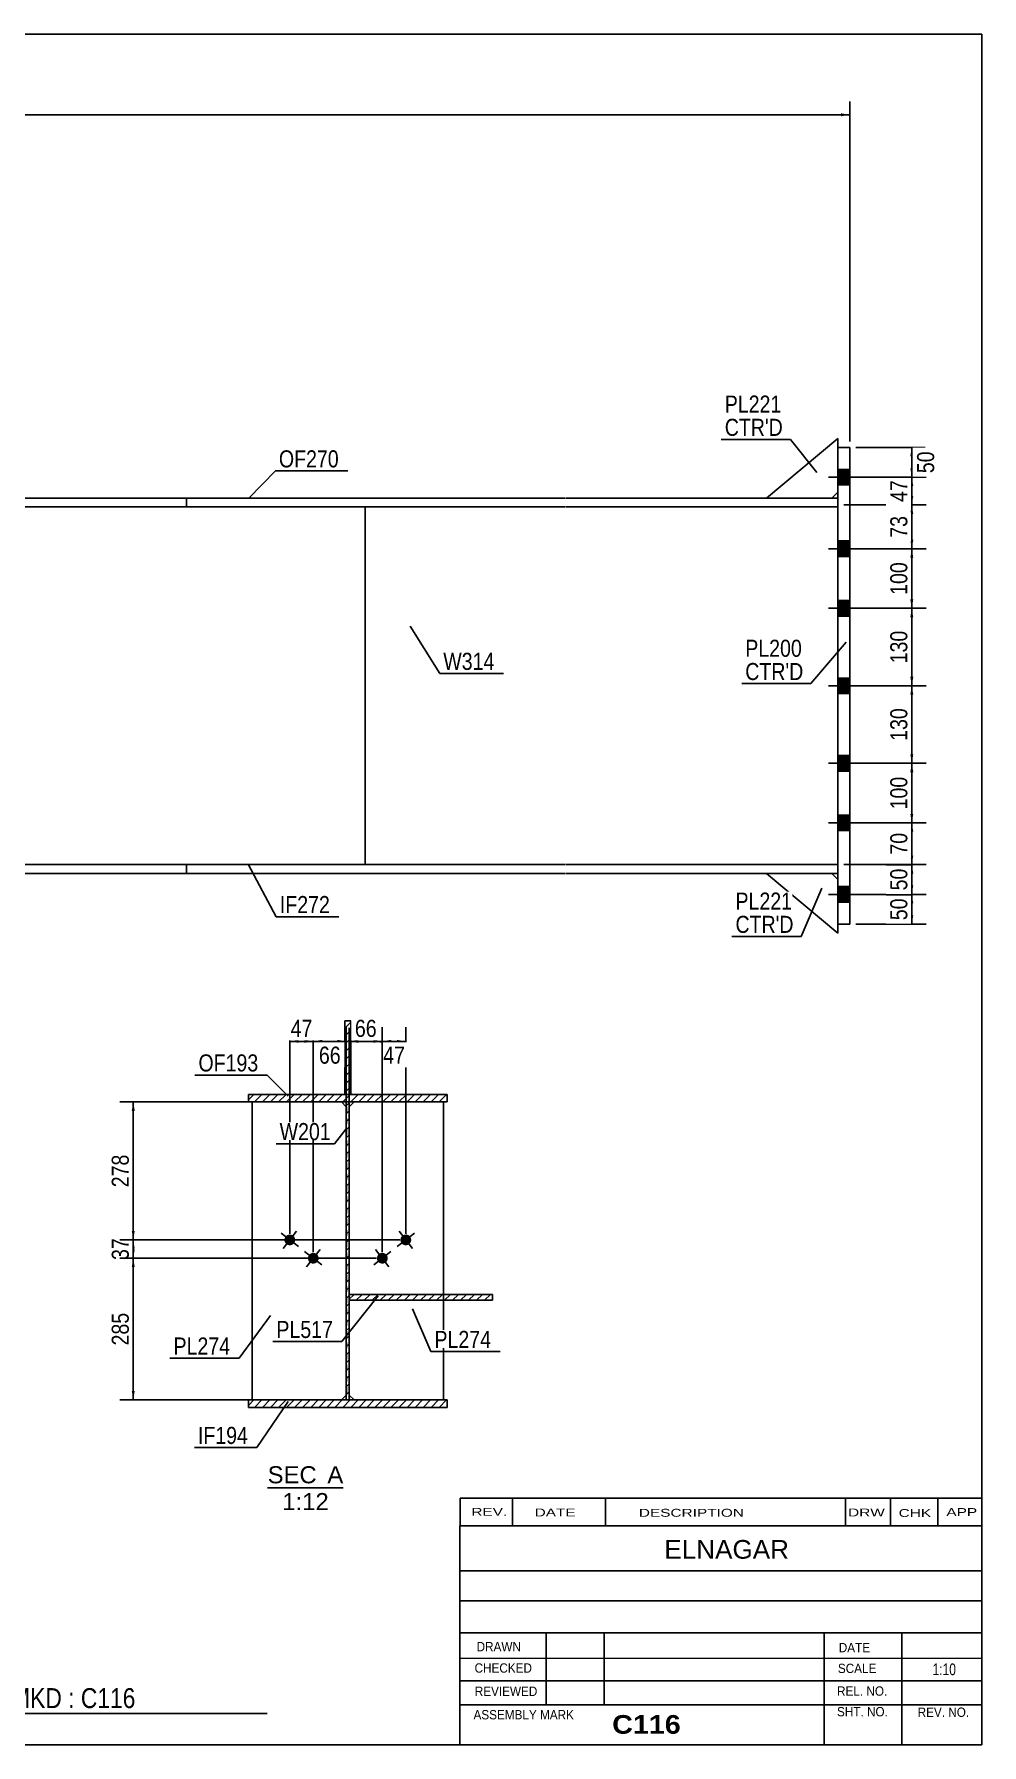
# Model space of a CAD drawing. Header units: millimetres. Extents: x -321 to 91, y -143 to 144.
# Drawn here: x -67.7 to 91.2, y -142.7 to 144.3 of the extents above; entities that cross this region are included whole.
import ezdxf

# ---------------------------------------------------------------- set-up
doc = ezdxf.new("R2010")
doc.units = ezdxf.units.MM
doc.linetypes.add('DXK_LINE_DOT1', pattern=[1.8814, 0.9407, -0.9407])
doc.styles.add('Arial', font='ARIAL.TTF', dxfattribs={"height": 0.2})
doc.styles.add('Arial Bold', font='ARIALBD.TTF', dxfattribs={"height": 0.2})
doc.styles.add('Arial Narrow', font='ARIALN.TTF', dxfattribs={"height": 0.2})

# ---------------------------------------------------------------- blocks, each defined once
blk = doc.blocks.new('Unknown-623360948-1210')
at = {"color": 5, "linetype": 'Continuous'}
for p, q in [((91.24, 144.32), (-318.76, 144.32)), ((-318.76, 144.32), (-318.76, -142.68)), ((91.24, -142.68), (91.24, 144.32)), ((-318.76, -142.68), (91.24, -142.68))]:
    blk.add_line(p, q, dxfattribs=at)
at = {"color": 174, "linetype": 'Continuous', "style": 'Arial'}
blk.add_text('Tekla structures', height=1.9102, rotation=90, dxfattribs=at).set_placement((-319.26, -142.18))
blk = doc.blocks.new('Unknown-623360948-12 - 2321')
at = {"color": 1, "linetype": 'Continuous'}
blk.add_line((-28.58, -99.56), (-15.89, -99.56), dxfattribs=at)
at = {"color": 0, "linetype": 'Continuous'}
for points in [[(-20.36, -98.81), (-20.36, -95.81), (-28.58, -95.81), (-28.58, -98.81)], [(-15.89, -98.81), (-15.89, -95.81), (-18.56, -95.81), (-18.56, -98.81)], [(-18.34, -103.31), (-18.34, -100.31), (-26.12, -100.31), (-26.12, -103.31)]]:
    blk.add_wipeout(points, dxfattribs=at)
at = {"color": 136, "linetype": 'Continuous', "style": 'Arial'}
for s, height, p in [('SEC', 2.865, (-28.58, -98.81)), ('A', 2.87, (-18.56, -98.81)), ('1:12', 2.865, (-26.12, -103.31))]:
    blk.add_text(s, height=height, dxfattribs=at).set_placement(p)
blk = doc.blocks.new('Part-623360948-1312 - 1231')
at = {"color": 2, "linetype": 'Continuous'}
for p, q in [((-42.2, 3.5), (-42.2, 5)), ((-42.2, 5), (21.4, 5)), ((21.4, 3.5), (-42.2, 3.5)), ((21.5, 5), (67.1, 5)), ((67.1, 3.5), (21.5, 3.5)), ((67.1, 5), (67.1, 3.5))]:
    blk.add_line(p, q, dxfattribs=at)
blk = doc.blocks.new('Part-623360948-1334 - 1231')
at = {"color": 2, "linetype": 'Continuous'}
for p, q in [((-296, 5), (-296, 3.5)), ((-247.4, 5), (-296, 5)), ((-247.4, 3.5), (-296, 3.5)), ((-75.9, 5), (-247.3, 5)), ((-75.9, 3.5), (-247.3, 3.5)), ((-42.2, 5), (-75.8, 5)), ((-42.2, 3.5), (-75.8, 3.5)), ((-42.2, 3.5), (-42.2, 5))]:
    blk.add_line(p, q, dxfattribs=at)
blk = doc.blocks.new('Part-623360948-1356 - 1231')
at = {"color": 2, "linetype": 'Continuous'}
blk.add_line((-12.2, 65), (-12.2, 5), dxfattribs=at)
at = {"color": 7, "linetype": 'DXK_LINE_DOT1'}
for p, q in [((-12.2, 65), (21.4, 65)), ((21.5, 65), (67.1, 65)), ((67.1, 65), (67.1, 5)), ((-12.2, 5), (21.4, 5)), ((21.5, 5), (67.1, 5))]:
    blk.add_line(p, q, dxfattribs=at)
blk = doc.blocks.new('Part-623360948-1378 - 1231')
at = {"color": 2, "linetype": 'Continuous'}
for p, q in [((-42.2, 66.5), (-42.2, 65)), ((21.4, 66.5), (-42.2, 66.5)), ((67.1, 66.5), (21.5, 66.5)), ((67.1, 65), (67.1, 66.5)), ((-42.2, 65), (21.4, 65)), ((21.5, 65), (67.1, 65))]:
    blk.add_line(p, q, dxfattribs=at)
blk = doc.blocks.new('Part-623360948-1400 - 1231')
at = {"color": 2, "linetype": 'Continuous'}
for p, q in [((-296, 66.5), (-296, 65)), ((-247.4, 66.5), (-296, 66.5)), ((-75.9, 66.5), (-247.3, 66.5)), ((-42.2, 66.5), (-75.8, 66.5)), ((-42.2, 65), (-42.2, 66.5)), ((-247.4, 65), (-296, 65)), ((-75.9, 65), (-247.3, 65)), ((-42.2, 65), (-75.8, 65))]:
    blk.add_line(p, q, dxfattribs=at)
blk = doc.blocks.new('Part-623360948-1553 - 1231')
at = {"color": 7, "linetype": 'DXK_LINE_DOT1'}
for p, q in [((-296, 65), (-296, 5)), ((-296, 65), (-247.4, 65)), ((-247.3, 65), (-213.7, 65)), ((-212.7, 65), (-169.7, 65)), ((-168.7, 65), (-75.9, 65)), ((-75.8, 65), (-12.2, 65)), ((-296, 5), (-247.4, 5)), ((-247.3, 5), (-213.7, 5)), ((-212.7, 5), (-169.7, 5)), ((-168.7, 5), (-75.9, 5)), ((-75.8, 5), (-12.2, 5))]:
    blk.add_line(p, q, dxfattribs=at)
at = {"color": 2, "linetype": 'Continuous'}
blk.add_line((-12.2, 65), (-12.2, 5), dxfattribs=at)
blk = doc.blocks.new('Part-623360948-1662 - 1231')
at = {"color": 2, "linetype": 'Continuous'}
for p, q in [((69.1, 75), (67.1, 75)), ((67.1, 75), (67.1, -5)), ((69.1, -5), (69.1, 75)), ((67.1, -5), (69.1, -5))]:
    blk.add_line(p, q, dxfattribs=at)
blk = doc.blocks.new('Bolt-623360948-1687 - 1231')
at = {"linetype": 'Continuous'}
for points in [[(69.1, 68.7), (69.1, 71.3), (67.1, 71.3), (67.1, 68.7)], [(69.1, 68.7), (69.1, 71.3), (67.1, 71.3), (67.1, 68.7)], [(69.1, 56.7), (69.1, 59.3), (67.1, 59.3), (67.1, 56.7)], [(69.1, 56.7), (69.1, 59.3), (67.1, 59.3), (67.1, 56.7)], [(69.1, 46.7), (69.1, 49.3), (67.1, 49.3), (67.1, 46.7)], [(69.1, 46.7), (69.1, 49.3), (67.1, 49.3), (67.1, 46.7)], [(69.1, 33.7), (69.1, 36.3), (67.1, 36.3), (67.1, 33.7)], [(69.1, 33.7), (69.1, 36.3), (67.1, 36.3), (67.1, 33.7)], [(69.1, 20.7), (69.1, 23.3), (67.1, 23.3), (67.1, 20.7)], [(69.1, 20.7), (69.1, 23.3), (67.1, 23.3), (67.1, 20.7)], [(69.1, 10.7), (69.1, 13.3), (67.1, 13.3), (67.1, 10.7)], [(69.1, 10.7), (69.1, 13.3), (67.1, 13.3), (67.1, 10.7)], [(69.1, -1.3), (69.1, 1.3), (67.1, 1.3), (67.1, -1.3)], [(69.1, -1.3), (69.1, 1.3), (67.1, 1.3), (67.1, -1.3)]]:
    blk.add_hatch(color=3, dxfattribs=at).paths.add_polyline_path(points)
at = {"color": 3, "linetype": 'Continuous'}
for p, q in [((65.51, 70), (76.1, 70)), ((65.51, 70), (76.1, 70)), ((67.1, 71.3), (69.1, 71.3)), ((67.1, 71.3), (69.1, 71.3)), ((67.1, 68.7), (69.1, 68.7)), ((67.1, 68.7), (69.1, 68.7)), ((65.51, 58), (76.1, 58)), ((65.51, 58), (76.1, 58)), ((67.1, 59.3), (69.1, 59.3)), ((67.1, 59.3), (69.1, 59.3)), ((67.1, 56.7), (69.1, 56.7)), ((67.1, 56.7), (69.1, 56.7)), ((67.1, 49.3), (69.1, 49.3)), ((67.1, 49.3), (69.1, 49.3)), ((65.51, 48), (76.1, 48)), ((65.51, 48), (76.1, 48)), ((67.1, 46.7), (69.1, 46.7)), ((67.1, 46.7), (69.1, 46.7)), ((65.51, 35), (76.1, 35)), ((65.51, 35), (76.1, 35)), ((67.1, 36.3), (69.1, 36.3)), ((67.1, 36.3), (69.1, 36.3)), ((67.1, 33.7), (69.1, 33.7)), ((67.1, 33.7), (69.1, 33.7)), ((67.1, 23.3), (69.1, 23.3)), ((67.1, 23.3), (69.1, 23.3)), ((65.51, 22), (76.1, 22)), ((65.51, 22), (76.1, 22)), ((67.1, 20.7), (69.1, 20.7)), ((67.1, 20.7), (69.1, 20.7)), ((65.51, 12), (76.1, 12)), ((65.51, 12), (76.1, 12)), ((67.1, 13.3), (69.1, 13.3)), ((67.1, 13.3), (69.1, 13.3)), ((67.1, 10.7), (69.1, 10.7)), ((67.1, 10.7), (69.1, 10.7)), ((65.51, 0), (76.1, 0)), ((65.51, 0), (76.1, 0)), ((67.1, 1.3), (69.1, 1.3)), ((67.1, 1.3), (69.1, 1.3)), ((67.1, -1.3), (69.1, -1.3)), ((67.1, -1.3), (69.1, -1.3))]:
    blk.add_line(p, q, dxfattribs=at)
blk = doc.blocks.new('Part-623360948-1718 - 1231')
at = {"color": 2, "linetype": 'Continuous'}
for p, q in [((67.1, 76.5), (55.1, 66.5)), ((67.1, 76.5), (67.1, 75)), ((66.1, 66.5), (67.1, 67.5))]:
    blk.add_line(p, q, dxfattribs=at)
at = {"color": 7, "linetype": 'DXK_LINE_DOT1'}
for p, q in [((67.1, 67.5), (67.1, 75)), ((55.1, 66.5), (66.1, 66.5))]:
    blk.add_line(p, q, dxfattribs=at)
blk = doc.blocks.new('Part-623360948-1723 - 1231')
at = {"color": 2, "linetype": 'Continuous'}
for p, q in [((67.1, -6.5), (55.1, 3.5)), ((66.1, 3.5), (67.1, 2.5)), ((67.1, -6.5), (67.1, -5))]:
    blk.add_line(p, q, dxfattribs=at)
at = {"color": 7, "linetype": 'DXK_LINE_DOT1'}
for p, q in [((55.1, 3.5), (66.1, 3.5)), ((67.1, 2.5), (67.1, -5))]:
    blk.add_line(p, q, dxfattribs=at)
blk = doc.blocks.new('Part-623360948-2427 - 2321')
at = {"linetype": 'Continuous'}
h = blk.add_hatch(dxfattribs=at)
h.set_pattern_fill('', scale=0.3, style=0, pattern_type=0)
h.set_pattern_definition([(45, (-14.8813, -84.824), (-0.67352, 0.67352), [])])
h.paths.add_polyline_path([(-15.38, -84.82), (-14.88, -84.82), (-14.88, -34.82), (-15.38, -34.82)])
at = {"color": 2, "linetype": 'Continuous'}
for p, q in [((-15.38, -84.82), (-15.38, -34.82)), ((-15.38, -34.82), (-14.88, -34.82)), ((-14.88, -34.82), (-14.88, -84.82)), ((-14.88, -84.82), (-15.38, -84.82))]:
    blk.add_line(p, q, dxfattribs=at)
blk = doc.blocks.new('Part-623360948-2363 - 2321')
at = {"linetype": 'Continuous'}
h = blk.add_hatch(dxfattribs=at)
h.set_pattern_fill('', scale=0.3, style=0, pattern_type=0)
h.set_pattern_definition([(45, (9.1721, -68.1098), (-0.67352, 0.67352), [])])
h.paths.add_polyline_path([(-14.88, -68.11), (9.17, -68.11), (9.17, -67.11), (-14.88, -67.11)])
at = {"color": 7, "linetype": 'DXK_LINE_DOT1'}
for p, q in [((-14.88, -68.11), (-14.88, -67.11)), ((-14.88, -67.11), (9.17, -67.11)), ((-14.88, -68.11), (9.17, -68.11)), ((9.17, -68.11), (9.17, -67.11))]:
    blk.add_line(p, q, dxfattribs=at)
at = {"color": 2, "linetype": 'Continuous'}
for p, q in [((-14.88, -67.11), (9.17, -67.11)), ((-14.88, -68.11), (-14.88, -67.11)), ((-14.88, -68.11), (9.17, -68.11)), ((9.17, -68.11), (9.17, -67.11))]:
    blk.add_line(p, q, dxfattribs=at)
blk = doc.blocks.new('Part-623360948-2335 - 2321')
at = {"linetype": 'Continuous'}
h = blk.add_hatch(dxfattribs=at)
h.set_pattern_fill('', scale=0.3, style=0, pattern_type=0)
h.set_pattern_definition([(45, (1.5354, -86.074), (-0.67352, 0.67352), [])])
h.paths.add_polyline_path([(-31.8, -86.07), (1.54, -86.07), (1.54, -84.82), (-31.8, -84.82)])
at = {"color": 2, "linetype": 'Continuous'}
for p, q in [((-31.8, -86.07), (-31.8, -84.82)), ((-31.8, -84.82), (1.54, -84.82)), ((1.54, -86.07), (-31.8, -86.07)), ((1.54, -84.82), (1.54, -86.07))]:
    blk.add_line(p, q, dxfattribs=at)
blk = doc.blocks.new('Part-623360948-2341 - 2321')
at = {"linetype": 'Continuous'}
h = blk.add_hatch(dxfattribs=at)
h.set_pattern_fill('', scale=0.3, style=0, pattern_type=0)
h.set_pattern_definition([(45, (1.5354, -34.824), (-0.67352, 0.67352), [])])
h.paths.add_polyline_path([(-31.8, -34.82), (1.54, -34.82), (1.54, -33.57), (-31.8, -33.57)])
at = {"color": 2, "linetype": 'Continuous'}
for p, q in [((-31.8, -34.82), (-31.8, -33.57)), ((-31.8, -33.57), (1.54, -33.57)), ((1.54, -33.57), (1.54, -34.82)), ((1.54, -34.82), (-31.8, -34.82))]:
    blk.add_line(p, q, dxfattribs=at)
blk = doc.blocks.new('Part-623360948-2416 - 2321')
at = {"color": 7, "linetype": 'DXK_LINE_DOT1'}
for p, q in [((-14.92, -35.66), (-14.88, -35.62)), ((-14.92, -83.99), (-14.92, -35.66)), ((-14.09, -34.82), (0.91, -34.82)), ((0.91, -67.11), (0.91, -68.11)), ((-14.88, -84.03), (-14.92, -83.99)), ((0.91, -84.82), (-14.09, -84.82))]:
    blk.add_line(p, q, dxfattribs=at)
at = {"color": 2, "linetype": 'Continuous'}
for p, q in [((-14.88, -35.62), (-14.09, -34.82)), ((0.91, -34.82), (0.91, -67.11)), ((0.91, -68.11), (0.91, -84.82)), ((-14.88, -84.03), (-14.09, -84.82))]:
    blk.add_line(p, q, dxfattribs=at)
blk = doc.blocks.new('Part-623360948-2432 - 2321')
at = {"color": 2, "linetype": 'Continuous'}
for p, q in [((-31.17, -34.82), (-31.17, -84.82)), ((-16.17, -34.82), (-15.38, -35.62)), ((-15.38, -84.03), (-16.17, -84.82))]:
    blk.add_line(p, q, dxfattribs=at)
at = {"color": 7, "linetype": 'DXK_LINE_DOT1'}
for p, q in [((-31.17, -34.82), (-16.17, -34.82)), ((-15.38, -35.62), (-15.34, -35.66)), ((-15.34, -35.66), (-15.34, -83.99)), ((-31.17, -84.82), (-16.17, -84.82)), ((-15.34, -83.99), (-15.38, -84.03))]:
    blk.add_line(p, q, dxfattribs=at)
blk = doc.blocks.new('Part-623360948-4976 - 2321')
at = {"linetype": 'Continuous'}
h = blk.add_hatch(dxfattribs=at)
h.set_pattern_fill('', scale=0.3, style=0, pattern_type=0)
h.set_pattern_definition([(45, (-14.6313, -33.5737), (-0.67352, 0.67352), [])])
h.paths.add_polyline_path([(-15.63, -33.57), (-14.63, -33.57), (-14.63, -21.24), (-15.63, -21.24)])
at = {"color": 7, "linetype": 'DXK_LINE_DOT1'}
for p, q in [((-15.63, -33.57), (-15.63, -21.24)), ((-15.63, -21.24), (-14.63, -21.24)), ((-14.63, -33.57), (-14.63, -21.24)), ((-15.63, -33.57), (-14.63, -33.57))]:
    blk.add_line(p, q, dxfattribs=at)
at = {"color": 2, "linetype": 'Continuous'}
for p, q in [((-15.63, -21.24), (-14.63, -21.24)), ((-15.63, -33.57), (-15.63, -21.24)), ((-14.63, -33.57), (-14.63, -21.24)), ((-15.63, -33.57), (-14.63, -33.57))]:
    blk.add_line(p, q, dxfattribs=at)
blk = doc.blocks.new('Bolt-623360948-4977 - 2321')
at = {"linetype": 'Continuous'}
for points in [[(-5.96, -57.25, -1), (-4.83, -58.69, -1)], [(-9.9, -60.32, -1), (-8.78, -61.77, -1)]]:
    blk.add_hatch(color=3, dxfattribs=at).paths.add_polyline_path(points)
at = {"color": 3, "linetype": 'Continuous'}
for p, q in [((-6.84, -59.1), (-3.95, -56.85)), ((-6.52, -56.52), (-4.27, -59.42)), ((-10.79, -62.17), (-7.9, -59.92)), ((-10.47, -59.6), (-8.22, -62.49))]:
    blk.add_line(p, q, dxfattribs=at)
blk = doc.blocks.new('Bolt-623360948-4978 - 2321')
at = {"linetype": 'Continuous'}
for points in [[(-25.43, -58.69, -1), (-24.3, -57.25, -1)], [(-21.48, -61.77, -1), (-20.36, -60.32, -1)]]:
    blk.add_hatch(color=3, dxfattribs=at).paths.add_polyline_path(points)
at = {"color": 3, "linetype": 'Continuous'}
for p, q in [((-23.42, -59.1), (-26.31, -56.85)), ((-25.99, -59.42), (-23.74, -56.52)), ((-19.47, -62.17), (-22.37, -59.92)), ((-22.05, -62.49), (-19.79, -59.6))]:
    blk.add_line(p, q, dxfattribs=at)
blk = doc.blocks.new('StraightDimension-623360948-1987 - 1231')
at = {"linetype": 'Continuous'}
for points in [[(79.25, 20.5), (79.5, 22), (79.75, 20.5)], [(79.75, 13.51), (79.5, 12.01), (79.25, 13.51)]]:
    blk.add_hatch(color=7, dxfattribs=at).paths.add_polyline_path(points)
at = {"color": 7, "linetype": 'Continuous'}
for p, q in [((68.1, 22), (81.9, 22)), ((79.5, 12.01), (79.5, 22)), ((68.1, 12.01), (81.9, 12.01))]:
    blk.add_line(p, q, dxfattribs=at)
at = {"color": 0}
blk.add_wipeout([(79.35, 20.35), (75.15, 20.35), (75.15, 13.66), (79.35, 13.66)], dxfattribs=at)
at = {"color": 3, "style": 'Arial Narrow'}
blk.add_text('100', height=2.863, rotation=90.0002, dxfattribs=at).set_placement((78.75, 14.26))
blk = doc.blocks.new('StraightDimension-623360948-1948 - 1231')
at = {"linetype": 'Continuous'}
for points in [[(79.25, -1.5), (79.5, 0), (79.75, -1.5)], [(79.75, -3.5), (79.5, -5), (79.25, -3.5)]]:
    blk.add_hatch(color=7, dxfattribs=at).paths.add_polyline_path(points)
at = {"color": 7, "linetype": 'Continuous'}
for p, q in [((68.1, 0), (81.9, 0)), ((79.5, -5), (79.5, 0)), ((70.1, -5), (81.9, -5))]:
    blk.add_line(p, q, dxfattribs=at)
at = {"color": 0}
blk.add_wipeout([(79.35, -0.07), (75.15, -0.07), (75.15, -4.93), (79.35, -4.93)], dxfattribs=at)
at = {"color": 3, "style": 'Arial Narrow'}
blk.add_text('50', height=2.863, rotation=90.0002, dxfattribs=at).set_placement((78.75, -4.33))
blk = doc.blocks.new('StraightDimension-623360948-1965 - 1231')
at = {"linetype": 'Continuous'}
for points in [[(79.25, 3.5), (79.5, 5), (79.75, 3.5)], [(79.75, 1.5), (79.5, 0), (79.25, 1.5)]]:
    blk.add_hatch(color=7, dxfattribs=at).paths.add_polyline_path(points)
at = {"color": 7, "linetype": 'Continuous'}
for p, q in [((68.1, 5), (81.9, 5)), ((79.5, 0), (79.5, 5)), ((68.1, 0), (81.9, 0))]:
    blk.add_line(p, q, dxfattribs=at)
at = {"color": 0}
blk.add_wipeout([(79.35, 4.93), (75.15, 4.93), (75.15, 0.07), (79.35, 0.07)], dxfattribs=at)
at = {"color": 3, "style": 'Arial Narrow'}
blk.add_text('50', height=2.863, rotation=90.0002, dxfattribs=at).set_placement((78.75, 0.67))
blk = doc.blocks.new('StraightDimension-623360948-1980 - 1231')
at = {"linetype": 'Continuous'}
for points in [[(79.25, 10.51), (79.5, 12.01), (79.75, 10.51)], [(79.75, 6.5), (79.5, 5), (79.25, 6.5)]]:
    blk.add_hatch(color=7, dxfattribs=at).paths.add_polyline_path(points)
at = {"color": 7, "linetype": 'Continuous'}
for p, q in [((68.1, 12.01), (81.9, 12.01)), ((79.5, 5), (79.5, 12.01)), ((68.1, 5), (81.9, 5))]:
    blk.add_line(p, q, dxfattribs=at)
at = {"color": 0}
blk.add_wipeout([(79.35, 10.93), (75.15, 10.93), (75.15, 6.07), (79.35, 6.07)], dxfattribs=at)
at = {"color": 3, "style": 'Arial Narrow'}
blk.add_text('70', height=2.863, rotation=90.0002, dxfattribs=at).set_placement((78.75, 6.67))
blk = doc.blocks.new('StraightDimension-623360948-1996 - 1231')
at = {"linetype": 'Continuous'}
for points in [[(79.25, 33.5), (79.5, 35), (79.75, 33.5)], [(79.75, 23.5), (79.5, 22), (79.25, 23.5)]]:
    blk.add_hatch(color=7, dxfattribs=at).paths.add_polyline_path(points)
at = {"color": 7, "linetype": 'Continuous'}
for p, q in [((68.1, 35), (81.9, 35)), ((79.5, 22), (79.5, 35)), ((68.1, 22), (81.9, 22))]:
    blk.add_line(p, q, dxfattribs=at)
at = {"color": 0}
blk.add_wipeout([(79.35, 31.84), (75.15, 31.84), (75.15, 25.16), (79.35, 25.16)], dxfattribs=at)
at = {"color": 3, "style": 'Arial Narrow'}
blk.add_text('130', height=2.863, rotation=90.0002, dxfattribs=at).set_placement((78.75, 25.76))
blk = doc.blocks.new('StraightDimension-623360948-2013 - 1231')
at = {"linetype": 'Continuous'}
for points in [[(79.25, 46.5), (79.5, 48), (79.75, 46.5)], [(79.75, 36.5), (79.5, 35), (79.25, 36.5)]]:
    blk.add_hatch(color=7, dxfattribs=at).paths.add_polyline_path(points)
at = {"color": 7, "linetype": 'Continuous'}
for p, q in [((68.1, 48), (81.9, 48)), ((79.5, 35), (79.5, 48)), ((68.1, 35), (81.9, 35))]:
    blk.add_line(p, q, dxfattribs=at)
at = {"color": 0}
blk.add_wipeout([(79.35, 44.84), (75.15, 44.84), (75.15, 38.16), (79.35, 38.16)], dxfattribs=at)
at = {"color": 3, "style": 'Arial Narrow'}
blk.add_text('130', height=2.863, rotation=90.0002, dxfattribs=at).set_placement((78.75, 38.76))
blk = doc.blocks.new('StraightDimension-623360948-2030 - 1231')
at = {"linetype": 'Continuous'}
for points in [[(79.25, 56.49), (79.5, 57.99), (79.75, 56.49)], [(79.75, 49.5), (79.5, 48), (79.25, 49.5)]]:
    blk.add_hatch(color=7, dxfattribs=at).paths.add_polyline_path(points)
at = {"color": 7, "linetype": 'Continuous'}
for p, q in [((68.1, 57.99), (81.9, 57.99)), ((79.5, 48), (79.5, 57.99)), ((68.1, 48), (81.9, 48))]:
    blk.add_line(p, q, dxfattribs=at)
at = {"color": 0}
blk.add_wipeout([(79.35, 56.34), (75.15, 56.34), (75.15, 49.65), (79.35, 49.65)], dxfattribs=at)
at = {"color": 3, "style": 'Arial Narrow'}
blk.add_text('100', height=2.863, rotation=90.0002, dxfattribs=at).set_placement((78.75, 50.25))
blk = doc.blocks.new('StraightDimension-623360948-2039 - 1231')
at = {"linetype": 'Continuous'}
for points in [[(79.25, 63.83), (79.5, 65.33), (79.75, 63.83)], [(79.75, 59.49), (79.5, 57.99), (79.25, 59.49)]]:
    blk.add_hatch(color=7, dxfattribs=at).paths.add_polyline_path(points)
at = {"color": 7, "linetype": 'Continuous'}
for p, q in [((68.1, 65.33), (81.9, 65.33)), ((79.5, 57.99), (79.5, 65.33)), ((68.1, 57.99), (81.9, 57.99))]:
    blk.add_line(p, q, dxfattribs=at)
at = {"color": 0}
blk.add_wipeout([(79.35, 64.09), (75.15, 64.09), (75.15, 59.23), (79.35, 59.23)], dxfattribs=at)
at = {"color": 3, "style": 'Arial Narrow'}
blk.add_text('73', height=2.863, rotation=90.0002, dxfattribs=at).set_placement((78.75, 59.83))
blk = doc.blocks.new('StraightDimension-623360948-2046 - 1231')
at = {"linetype": 'Continuous'}
for points in [[(79.25, 68.5), (79.5, 70), (79.75, 68.5)], [(79.75, 66.83), (79.5, 65.33), (79.25, 66.83)]]:
    blk.add_hatch(color=7, dxfattribs=at).paths.add_polyline_path(points)
at = {"color": 7, "linetype": 'Continuous'}
for p, q in [((68.1, 70), (81.9, 70)), ((79.5, 65.33), (79.5, 70)), ((68.1, 65.33), (81.9, 65.33))]:
    blk.add_line(p, q, dxfattribs=at)
at = {"color": 0}
blk.add_wipeout([(79.35, 70.09), (75.15, 70.09), (75.15, 65.24), (79.35, 65.24)], dxfattribs=at)
at = {"color": 3, "style": 'Arial Narrow'}
blk.add_text('47', height=2.863, rotation=90.0002, dxfattribs=at).set_placement((78.75, 65.84))
blk = doc.blocks.new('StraightDimension-623360948-2061 - 1231')
at = {"linetype": 'Continuous'}
for points in [[(79.25, 73.5), (79.5, 75), (79.75, 73.5)], [(79.75, 71.5), (79.5, 70), (79.25, 71.5)]]:
    blk.add_hatch(color=7, dxfattribs=at).paths.add_polyline_path(points)
at = {"color": 7, "linetype": 'Continuous'}
for p, q in [((70.1, 75), (81.75, 75)), ((79.5, 70), (79.5, 75)), ((68.1, 70), (81.75, 70))]:
    blk.add_line(p, q, dxfattribs=at)
at = {"color": 0}
blk.add_wipeout([(83.85, 74.93), (79.65, 74.93), (79.65, 70.07), (83.85, 70.07)], dxfattribs=at)
at = {"color": 3, "style": 'Arial Narrow'}
blk.add_text('50', height=2.863, rotation=90.0002, dxfattribs=at).set_placement((83.25, 70.67))
blk = doc.blocks.new('StraightDimension-623360948-2079 - 1231')
at = {"linetype": 'Continuous'}
for points in [[(-296.5, 130.55), (-298, 130.8), (-296.5, 131.05)], [(67.6, 131.05), (69.1, 130.8), (67.6, 130.55)]]:
    blk.add_hatch(color=7, dxfattribs=at).paths.add_polyline_path(points)
at = {"color": 7, "linetype": 'Continuous'}
for p, q in [((-298, 76), (-298, 133.05)), ((69.1, 76), (69.1, 133.05)), ((-298, 130.8), (69.1, 130.8))]:
    blk.add_line(p, q, dxfattribs=at)
at = {"color": 0}
blk.add_wipeout([(-109.28, 130.95), (-109.28, 135.15), (-119.62, 135.15), (-119.62, 130.95)], dxfattribs=at)
at = {"color": 3, "style": 'Arial Narrow'}
blk.add_text('11675', height=2.863, dxfattribs=at).set_placement((-119.02, 131.55))
blk = doc.blocks.new('StraightDimension-623360948-6182 - 2321')
at = {"linetype": 'Continuous'}
for points in [[(-7.84, -24.91), (-9.34, -24.66), (-7.84, -24.41)], [(-6.9, -24.41), (-5.4, -24.66), (-6.9, -24.91)]]:
    blk.add_hatch(color=7, dxfattribs=at).paths.add_polyline_path(points)
at = {"color": 7, "linetype": 'Continuous'}
for p, q in [((-9.34, -60.04), (-9.34, -22.26)), ((-5.4, -56.97), (-5.4, -22.26)), ((-9.34, -24.66), (-5.4, -24.66))]:
    blk.add_line(p, q, dxfattribs=at)
at = {"color": 0}
blk.add_wipeout([(-4.94, -29.01), (-4.94, -24.81), (-9.8, -24.81), (-9.8, -29.01)], dxfattribs=at)
at = {"color": 3, "style": 'Arial Narrow'}
blk.add_text('47', height=2.863, dxfattribs=at).set_placement((-9.2, -28.41))
blk = doc.blocks.new('StraightDimension-623360948-6183 - 2321')
at = {"linetype": 'Continuous'}
for points in [[(-13.38, -24.91), (-14.88, -24.66), (-13.38, -24.41)], [(-10.84, -24.41), (-9.34, -24.66), (-10.84, -24.91)]]:
    blk.add_hatch(color=7, dxfattribs=at).paths.add_polyline_path(points)
at = {"color": 7, "linetype": 'Continuous'}
for p, q in [((-14.88, -56.97), (-14.88, -22.41)), ((-9.34, -60.04), (-9.34, -22.41)), ((-14.88, -24.66), (-9.34, -24.66))]:
    blk.add_line(p, q, dxfattribs=at)
at = {"color": 0}
blk.add_wipeout([(-9.68, -24.51), (-9.68, -20.31), (-14.54, -20.31), (-14.54, -24.51)], dxfattribs=at)
at = {"color": 3, "style": 'Arial Narrow'}
blk.add_text('66', height=2.863, dxfattribs=at).set_placement((-13.94, -23.91))
blk = doc.blocks.new('StraightDimension-623360948-6331 - 2321')
at = {"linetype": 'Continuous'}
for points in [[(-51.38, -59.47), (-51.13, -57.97), (-50.88, -59.47)], [(-50.88, -59.54), (-51.13, -61.04), (-51.38, -59.54)]]:
    blk.add_hatch(color=7, dxfattribs=at).paths.add_polyline_path(points)
at = {"color": 7, "linetype": 'Continuous'}
for p, q in [((-6.4, -57.97), (-53.38, -57.97)), ((-51.13, -61.04), (-51.13, -57.97)), ((-10.34, -61.04), (-53.38, -61.04))]:
    blk.add_line(p, q, dxfattribs=at)
at = {"color": 0}
blk.add_wipeout([(-51.28, -57.08), (-55.48, -57.08), (-55.48, -61.94), (-51.28, -61.94)], dxfattribs=at)
at = {"color": 3, "style": 'Arial Narrow'}
blk.add_text('37', height=2.863, rotation=90.0002, dxfattribs=at).set_placement((-51.88, -61.34))
blk = doc.blocks.new('StraightDimension-623360948-6203 - 2321')
at = {"linetype": 'Continuous'}
for points in [[(-19.42, -24.91), (-20.92, -24.66), (-19.42, -24.41)], [(-16.88, -24.41), (-15.38, -24.66), (-16.88, -24.91)]]:
    blk.add_hatch(color=7, dxfattribs=at).paths.add_polyline_path(points)
at = {"color": 7, "linetype": 'Continuous'}
for p, q in [((-20.92, -60.04), (-20.92, -22.26)), ((-15.38, -56.97), (-15.38, -22.26)), ((-20.92, -24.66), (-15.38, -24.66))]:
    blk.add_line(p, q, dxfattribs=at)
at = {"color": 0}
blk.add_wipeout([(-15.72, -29.01), (-15.72, -24.81), (-20.58, -24.81), (-20.58, -29.01)], dxfattribs=at)
at = {"color": 3, "style": 'Arial Narrow'}
blk.add_text('66', height=2.863, dxfattribs=at).set_placement((-19.98, -28.41))
blk = doc.blocks.new('StraightDimension-623360948-6332 - 2321')
at = {"linetype": 'Continuous'}
for points in [[(-51.38, -62.54), (-51.13, -61.04), (-50.88, -62.54)], [(-50.88, -83.32), (-51.13, -84.82), (-51.38, -83.32)]]:
    blk.add_hatch(color=7, dxfattribs=at).paths.add_polyline_path(points)
at = {"color": 7, "linetype": 'Continuous'}
for p, q in [((-10.34, -61.04), (-53.38, -61.04)), ((-51.13, -84.82), (-51.13, -61.04)), ((-16.38, -84.82), (-53.38, -84.82))]:
    blk.add_line(p, q, dxfattribs=at)
at = {"color": 0}
blk.add_wipeout([(-51.28, -69.59), (-55.48, -69.59), (-55.48, -76.28), (-51.28, -76.28)], dxfattribs=at)
at = {"color": 3, "style": 'Arial Narrow'}
blk.add_text('285', height=2.863, rotation=90.0002, dxfattribs=at).set_placement((-51.88, -75.68))
blk = doc.blocks.new('StraightDimension-623360948-6204 - 2321')
at = {"linetype": 'Continuous'}
for points in [[(-23.37, -24.91), (-24.87, -24.66), (-23.37, -24.41)], [(-22.42, -24.41), (-20.92, -24.66), (-22.42, -24.91)]]:
    blk.add_hatch(color=7, dxfattribs=at).paths.add_polyline_path(points)
at = {"color": 7, "linetype": 'Continuous'}
for p, q in [((-24.87, -56.97), (-24.87, -22.41)), ((-20.92, -60.04), (-20.92, -22.41)), ((-24.87, -24.66), (-20.92, -24.66))]:
    blk.add_line(p, q, dxfattribs=at)
at = {"color": 0}
blk.add_wipeout([(-20.47, -24.51), (-20.47, -20.31), (-25.32, -20.31), (-25.32, -24.51)], dxfattribs=at)
at = {"color": 3, "style": 'Arial Narrow'}
blk.add_text('47', height=2.863, dxfattribs=at).set_placement((-24.72, -23.91))
blk = doc.blocks.new('StraightDimension-623360948-6330 - 2321')
at = {"linetype": 'Continuous'}
for points in [[(-51.38, -36.32), (-51.13, -34.82), (-50.88, -36.32)], [(-50.88, -56.47), (-51.13, -57.97), (-51.38, -56.47)]]:
    blk.add_hatch(color=7, dxfattribs=at).paths.add_polyline_path(points)
at = {"color": 7, "linetype": 'Continuous'}
for p, q in [((-16.38, -34.82), (-53.38, -34.82)), ((-51.13, -57.97), (-51.13, -34.82)), ((-6.4, -57.97), (-53.38, -57.97))]:
    blk.add_line(p, q, dxfattribs=at)
at = {"color": 0}
blk.add_wipeout([(-51.28, -43.06), (-55.48, -43.06), (-55.48, -49.74), (-51.28, -49.74)], dxfattribs=at)
at = {"color": 3, "style": 'Arial Narrow'}
blk.add_text('278', height=2.863, rotation=90.0002, dxfattribs=at).set_placement((-51.88, -49.14))
blk = doc.blocks.new('CBS_CALLOFF-623360948-6987')
at = {"color": 7, "linetype": 'Continuous'}
blk.add_line((-144.88, -137.41), (-28.65, -137.43), dxfattribs=at)
at = {"color": 3, "linetype": 'Continuous', "style": 'Arial Narrow'}
blk.add_text('QTY= 2 Nos.      COLUMN     MKD : C116', height=3.3405, dxfattribs=at).set_placement((-122.12, -136.52))
blk = doc.blocks.new('CBS_NAME_BLOG-623360948-6988')
at = {"color": 7, "linetype": 'Continuous'}
for p, q in [((3.65, -105.93), (91.17, -105.93)), ((3.65, -142.64), (3.65, -105.93)), ((3.65, -113.47), (91.17, -113.47)), ((3.73, -118.52), (91.24, -118.52)), ((3.65, -123.89), (91.17, -123.89)), ((18.18, -136), (18.18, -123.9)), ((27.86, -135.98), (27.86, -123.91)), ((64.78, -142.64), (64.78, -123.91)), ((77.83, -142.64), (77.83, -123.9)), ((3.66, -128.19), (91.24, -128.17)), ((3.65, -131.94), (91.17, -131.94)), ((3.65, -135.98), (91.17, -135.98)), ((3.65, -142.68), (91.24, -142.68))]:
    blk.add_line(p, q, dxfattribs=at)
at = {"color": 3, "linetype": 'Continuous', "style": 'Arial'}
blk.add_text('ELNAGAR', height=3.133, dxfattribs=at).set_placement((37.98, -111.46))
at = {"color": 3, "linetype": 'Continuous'}
for s, height, style, width, p in [('DRAWN', 1.566, 'Arial', 0.9, (6.48, -127)), ('DATE', 1.566, 'Arial', 0.9, (67.25, -127.16)), ('CHECKED', 1.566, 'Arial', 0.9, (6.14, -130.58)), ('SCALE', 1.566, 'Arial', 0.9, (67.1, -130.64)), ('1:10', 1.957, 'Arial Narrow', 0.9, (82.98, -131)), ('REVIEWED', 1.566, 'Arial', 0.9, (6.17, -134.49)), ('REL. NO.', 1.566, 'Arial', 0.9, (66.96, -134.45)), ('ASSEMBLY MARK', 1.5663, 'Arial', 0.9, (5.96, -138.42)), ('C116', 3.131, 'Arial Bold', 1.1, (29.23, -140.83)), ('SHT. NO.', 1.566, 'Arial', 0.9, (66.95, -137.91)), ('REV. NO.', 1.566, 'Arial', 0.9, (80.48, -138))]:
    blk.add_text(s, height=height, dxfattribs=dict(at, style=style, width=width)).set_placement(p)
blk = doc.blocks.new('CBS_REVISION-623360948-6989')
at = {"color": 7, "linetype": 'Continuous'}
for p, q in [((3.74, -101.3), (91.24, -101.3)), ((3.74, -101.3), (3.74, -105.93)), ((12.53, -101.3), (12.53, -105.93)), ((28.13, -101.3), (28.13, -105.87)), ((68.38, -101.3), (68.38, -105.93)), ((75.93, -101.3), (75.93, -105.93)), ((83.87, -101.3), (83.87, -105.93)), ((3.74, -105.93), (91.23, -105.93))]:
    blk.add_line(p, q, dxfattribs=at)
at = {"color": 7, "style": 'Arial Narrow', "width": 1.7}
for s, height, p in [('REV.', 1.326, (5.6, -104.26)), ('DATE', 1.326, (16.22, -104.37)), ('DESCRIPTION', 1.3257, (33.7, -104.42)), ('DRW', 1.326, (68.81, -104.37)), ('CHK', 1.326, (77.3, -104.46)), ('APP', 1.326, (85.3, -104.3))]:
    blk.add_text(s, height=height, dxfattribs=at).set_placement(p)
blk = doc.blocks.new('Mark-623360948-1352 - 1231')
at = {"color": 0}
blk.add_wipeout([(9.48, 37.67), (9.48, 40.67), (0.89, 40.67), (0.89, 37.67)], dxfattribs=at)
blk.add_wipeout([(9.48, 37.67), (9.48, 40.67), (0.89, 40.67), (0.89, 37.67)], dxfattribs=at)
at = {"color": 7, "linetype": 'Continuous'}
for p, q in [((-4.65, 45), (0.29, 37.07)), ((0.29, 37.07), (10.98, 37.07))]:
    blk.add_line(p, q, dxfattribs=at)
at = {"color": 3, "style": 'Arial Narrow'}
blk.add_text('W314', height=2.863, dxfattribs=at).set_placement((0.89, 37.67))
blk = doc.blocks.new('Mark-623360948-1308 - 1231')
at = {"color": 0}
blk.add_wipeout([(-18.13, -3.14), (-18.13, -0.14), (-26.53, -0.14), (-26.53, -3.14)], dxfattribs=at)
blk.add_wipeout([(-18.13, -3.14), (-18.13, -0.14), (-26.53, -0.14), (-26.53, -3.14)], dxfattribs=at)
at = {"color": 7, "linetype": 'Continuous'}
for p, q in [((-31.79, 4.93), (-27.13, -3.74)), ((-27.13, -3.74), (-16.63, -3.74))]:
    blk.add_line(p, q, dxfattribs=at)
at = {"color": 3, "style": 'Arial Narrow'}
blk.add_text('IF272', height=2.863, dxfattribs=at).set_placement((-26.53, -3.14))
blk = doc.blocks.new('Mark-623360948-1719 - 1231')
at = {"color": 0}
blk.add_wipeout([(59.43, -2.56), (59.43, 0.44), (49.92, 0.44), (49.92, -2.56)], dxfattribs=at)
blk.add_wipeout([(59.43, -2.56), (59.43, 0.44), (49.92, 0.44), (49.92, -2.56)], dxfattribs=at)
blk.add_wipeout([(59.68, -6.46), (59.68, -3.46), (49.92, -3.46), (49.92, -6.46)], dxfattribs=at)
blk.add_wipeout([(59.68, -6.46), (59.68, -3.46), (49.92, -3.46), (49.92, -6.46)], dxfattribs=at)
at = {"color": 7, "linetype": 'Continuous'}
for p in [(64.42, 1.04), (49.32, -7.06)]:
    blk.add_line(p, (60.93, -7.06), dxfattribs=at)
at = {"color": 3, "style": 'Arial Narrow'}
blk.add_text('PL221', height=2.863, dxfattribs=at).set_placement((49.92, -2.56))
at = {"color": 1, "style": 'Arial Narrow'}
blk.add_text("CTR'D", height=2.863, dxfattribs=at).set_placement((49.92, -6.46))
blk = doc.blocks.new('Mark-623360948-1374 - 1231')
at = {"color": 0}
blk.add_wipeout([(-16.64, 71.64), (-16.64, 74.64), (-26.69, 74.64), (-26.69, 71.64)], dxfattribs=at)
blk.add_wipeout([(-16.64, 71.64), (-16.64, 74.64), (-26.69, 74.64), (-26.69, 71.64)], dxfattribs=at)
at = {"color": 7, "linetype": 'Continuous'}
for p, q in [((-31.79, 66.43), (-27.29, 71.04)), ((-27.29, 71.04), (-15.14, 71.04))]:
    blk.add_line(p, q, dxfattribs=at)
at = {"color": 3, "style": 'Arial Narrow'}
blk.add_text('OF270', height=2.863, dxfattribs=at).set_placement((-26.69, 71.64))
blk = doc.blocks.new('Mark-623360948-1714 - 1231')
at = {"color": 0}
blk.add_wipeout([(57.63, 80.83), (57.63, 83.83), (48.12, 83.83), (48.12, 80.83)], dxfattribs=at)
blk.add_wipeout([(57.63, 80.83), (57.63, 83.83), (48.12, 83.83), (48.12, 80.83)], dxfattribs=at)
blk.add_wipeout([(57.88, 76.93), (57.88, 79.93), (48.12, 79.93), (48.12, 76.93)], dxfattribs=at)
blk.add_wipeout([(57.88, 76.93), (57.88, 79.93), (48.12, 79.93), (48.12, 76.93)], dxfattribs=at)
at = {"color": 7, "linetype": 'Continuous'}
for p in [(47.52, 76.33), (63.58, 70.79)]:
    blk.add_line(p, (59.13, 76.33), dxfattribs=at)
at = {"color": 3, "style": 'Arial Narrow'}
blk.add_text('PL221', height=2.863, dxfattribs=at).set_placement((48.12, 80.83))
at = {"color": 1, "style": 'Arial Narrow'}
blk.add_text("CTR'D", height=2.863, dxfattribs=at).set_placement((48.12, 76.93))
blk = doc.blocks.new('Mark-623360948-1658 - 1231')
at = {"color": 0}
blk.add_wipeout([(61.07, 39.86), (61.07, 42.86), (51.56, 42.86), (51.56, 39.86)], dxfattribs=at)
blk.add_wipeout([(61.07, 39.86), (61.07, 42.86), (51.56, 42.86), (51.56, 39.86)], dxfattribs=at)
blk.add_wipeout([(61.32, 35.96), (61.32, 38.96), (51.56, 38.96), (51.56, 35.96)], dxfattribs=at)
blk.add_wipeout([(61.32, 35.96), (61.32, 38.96), (51.56, 38.96), (51.56, 35.96)], dxfattribs=at)
at = {"color": 7, "linetype": 'Continuous'}
for p in [(68.51, 42.29), (50.96, 35.36)]:
    blk.add_line(p, (62.57, 35.36), dxfattribs=at)
at = {"color": 3, "style": 'Arial Narrow'}
blk.add_text('PL200', height=2.863, dxfattribs=at).set_placement((51.56, 39.86))
at = {"color": 1, "style": 'Arial Narrow'}
blk.add_text("CTR'D", height=2.863, dxfattribs=at).set_placement((51.56, 35.96))
blk = doc.blocks.new('Mark-623360948-2331 - 2321')
at = {"color": 7, "linetype": 'Continuous'}
blk.add_line((-25.11, -85.1), (-30.38, -92.81), dxfattribs=at)
at = {"color": 0}
blk.add_wipeout([(-31.88, -92.21), (-31.88, -89.21), (-40.28, -89.21), (-40.28, -92.21)], dxfattribs=at)
blk.add_wipeout([(-31.88, -92.21), (-31.88, -89.21), (-40.28, -89.21), (-40.28, -92.21)], dxfattribs=at)
at = {"color": 7, "linetype": 'Continuous'}
blk.add_line((-40.88, -92.81), (-30.38, -92.81), dxfattribs=at)
at = {"color": 3, "style": 'Arial Narrow'}
blk.add_text('IF194', height=2.863, dxfattribs=at).set_placement((-40.28, -92.21))
blk = doc.blocks.new('Mark-623360948-2423 - 2321')
at = {"color": 0}
blk.add_wipeout([(-17.98, -41.23), (-17.98, -38.23), (-26.57, -38.23), (-26.57, -41.23)], dxfattribs=at)
blk.add_wipeout([(-17.98, -41.23), (-17.98, -38.23), (-26.57, -38.23), (-26.57, -41.23)], dxfattribs=at)
at = {"color": 7, "linetype": 'Continuous'}
for p in [(-15.38, -39.32), (-27.17, -41.83)]:
    blk.add_line(p, (-17.38, -41.83), dxfattribs=at)
at = {"color": 3, "style": 'Arial Narrow'}
blk.add_text('W201', height=2.863, dxfattribs=at).set_placement((-26.57, -41.23))
blk = doc.blocks.new('Mark-623360948-2359 - 2321')
at = {"color": 7, "linetype": 'Continuous'}
blk.add_line((-10.05, -67.33), (-16.11, -75.03), dxfattribs=at)
at = {"color": 0}
blk.add_wipeout([(-17.61, -74.43), (-17.61, -71.43), (-27.11, -71.43), (-27.11, -74.43)], dxfattribs=at)
blk.add_wipeout([(-17.61, -74.43), (-17.61, -71.43), (-27.11, -71.43), (-27.11, -74.43)], dxfattribs=at)
at = {"color": 7, "linetype": 'Continuous'}
blk.add_line((-27.71, -75.03), (-16.11, -75.03), dxfattribs=at)
at = {"color": 3, "style": 'Arial Narrow'}
blk.add_text('PL517', height=2.863, dxfattribs=at).set_placement((-27.11, -74.43))
blk = doc.blocks.new('Mark-623360948-2337 - 2321')
at = {"color": 7, "linetype": 'Continuous'}
blk.add_line((-25.11, -33.85), (-28.64, -30.31), dxfattribs=at)
at = {"color": 0}
blk.add_wipeout([(-30.14, -29.71), (-30.14, -26.71), (-40.19, -26.71), (-40.19, -29.71)], dxfattribs=at)
blk.add_wipeout([(-30.14, -29.71), (-30.14, -26.71), (-40.19, -26.71), (-40.19, -29.71)], dxfattribs=at)
at = {"color": 7, "linetype": 'Continuous'}
blk.add_line((-40.79, -30.31), (-28.64, -30.31), dxfattribs=at)
at = {"color": 3, "style": 'Arial Narrow'}
blk.add_text('OF193', height=2.863, dxfattribs=at).set_placement((-40.19, -29.71))
blk = doc.blocks.new('Mark-623360948-2412 - 2321')
at = {"color": 0}
blk.add_wipeout([(8.92, -76.1), (8.92, -73.1), (-0.59, -73.1), (-0.59, -76.1)], dxfattribs=at)
blk.add_wipeout([(8.92, -76.1), (8.92, -73.1), (-0.59, -73.1), (-0.59, -76.1)], dxfattribs=at)
at = {"color": 7, "linetype": 'Continuous'}
for p, q in [((-4.3, -69.55), (-1.19, -76.7)), ((-1.19, -76.7), (10.42, -76.7))]:
    blk.add_line(p, q, dxfattribs=at)
at = {"color": 3, "style": 'Arial Narrow'}
blk.add_text('PL274', height=2.863, dxfattribs=at).set_placement((-0.59, -76.1))
blk = doc.blocks.new('Mark-623360948-2428 - 2321')
at = {"color": 7, "linetype": 'Continuous'}
blk.add_line((-28.09, -70.66), (-33.37, -77.81), dxfattribs=at)
at = {"color": 0}
blk.add_wipeout([(-34.87, -77.21), (-34.87, -74.21), (-44.37, -74.21), (-44.37, -77.21)], dxfattribs=at)
blk.add_wipeout([(-34.87, -77.21), (-34.87, -74.21), (-44.37, -74.21), (-44.37, -77.21)], dxfattribs=at)
at = {"color": 7, "linetype": 'Continuous'}
blk.add_line((-44.97, -77.81), (-33.37, -77.81), dxfattribs=at)
at = {"color": 3, "style": 'Arial Narrow'}
blk.add_text('PL274', height=2.863, dxfattribs=at).set_placement((-44.37, -77.21))

msp = doc.modelspace()

# ---------------------------------------------------------------- block references
for name in ['Unknown-623360948-1210', 'Part-623360948-1718 - 1231', 'Part-623360948-1662 - 1231', 'Bolt-623360948-1687 - 1231', 'Part-623360948-1400 - 1231', 'Part-623360948-1378 - 1231', 'Part-623360948-1553 - 1231', 'Part-623360948-1356 - 1231', 'Part-623360948-1334 - 1231', 'Part-623360948-1312 - 1231', 'Part-623360948-1723 - 1231', 'Part-623360948-4976 - 2321', 'Part-623360948-2341 - 2321', 'Part-623360948-2432 - 2321', 'Part-623360948-2427 - 2321', 'Part-623360948-2416 - 2321', 'Bolt-623360948-4978 - 2321', 'Bolt-623360948-4977 - 2321', 'Part-623360948-2363 - 2321', 'Part-623360948-2335 - 2321', 'CBS_REVISION-623360948-6989', 'CBS_NAME_BLOG-623360948-6988', 'CBS_CALLOFF-623360948-6987']:
    msp.add_blockref(name, (0, 0))

# ---------------------------------------------------------------- next in the draw order: block references
for name in ['Mark-623360948-1352 - 1231', 'StraightDimension-623360948-1987 - 1231', 'Mark-623360948-1308 - 1231', 'Mark-623360948-1719 - 1231', 'StraightDimension-623360948-1948 - 1231', 'StraightDimension-623360948-6182 - 2321', 'Mark-623360948-2412 - 2321', 'Unknown-623360948-12 - 2321']:
    msp.add_blockref(name, (0, 0))

# ---------------------------------------------------------------- next in the draw order: block references
for name in ['StraightDimension-623360948-1996 - 1231', 'StraightDimension-623360948-1965 - 1231', 'StraightDimension-623360948-6183 - 2321']:
    msp.add_blockref(name, (0, 0))

# ---------------------------------------------------------------- next in the draw order: block references
for name in ['StraightDimension-623360948-2013 - 1231', 'StraightDimension-623360948-1980 - 1231', 'StraightDimension-623360948-6331 - 2321']:
    msp.add_blockref(name, (0, 0))

# ---------------------------------------------------------------- next in the draw order: block references
for name in ['StraightDimension-623360948-2030 - 1231', 'Mark-623360948-1658 - 1231', 'StraightDimension-623360948-6203 - 2321']:
    msp.add_blockref(name, (0, 0))

# ---------------------------------------------------------------- next in the draw order: block references
for name in ['StraightDimension-623360948-2039 - 1231', 'StraightDimension-623360948-6332 - 2321']:
    msp.add_blockref(name, (0, 0))

# ---------------------------------------------------------------- next in the draw order: block references
for name in ['StraightDimension-623360948-2046 - 1231', 'StraightDimension-623360948-6204 - 2321', 'Mark-623360948-2359 - 2321', 'Mark-623360948-2331 - 2321']:
    msp.add_blockref(name, (0, 0))

# ---------------------------------------------------------------- next in the draw order: block references
for name in ['StraightDimension-623360948-2061 - 1231', 'StraightDimension-623360948-6330 - 2321', 'Mark-623360948-2428 - 2321']:
    msp.add_blockref(name, (0, 0))

# ---------------------------------------------------------------- next in the draw order: block references
for name in ['StraightDimension-623360948-2079 - 1231', 'Mark-623360948-2337 - 2321', 'Mark-623360948-2423 - 2321']:
    msp.add_blockref(name, (0, 0))

# ---------------------------------------------------------------- next in the draw order: block references
for name in ['Mark-623360948-1714 - 1231', 'Mark-623360948-1374 - 1231']:
    msp.add_blockref(name, (0, 0))

doc.saveas('drawing.dxf')
